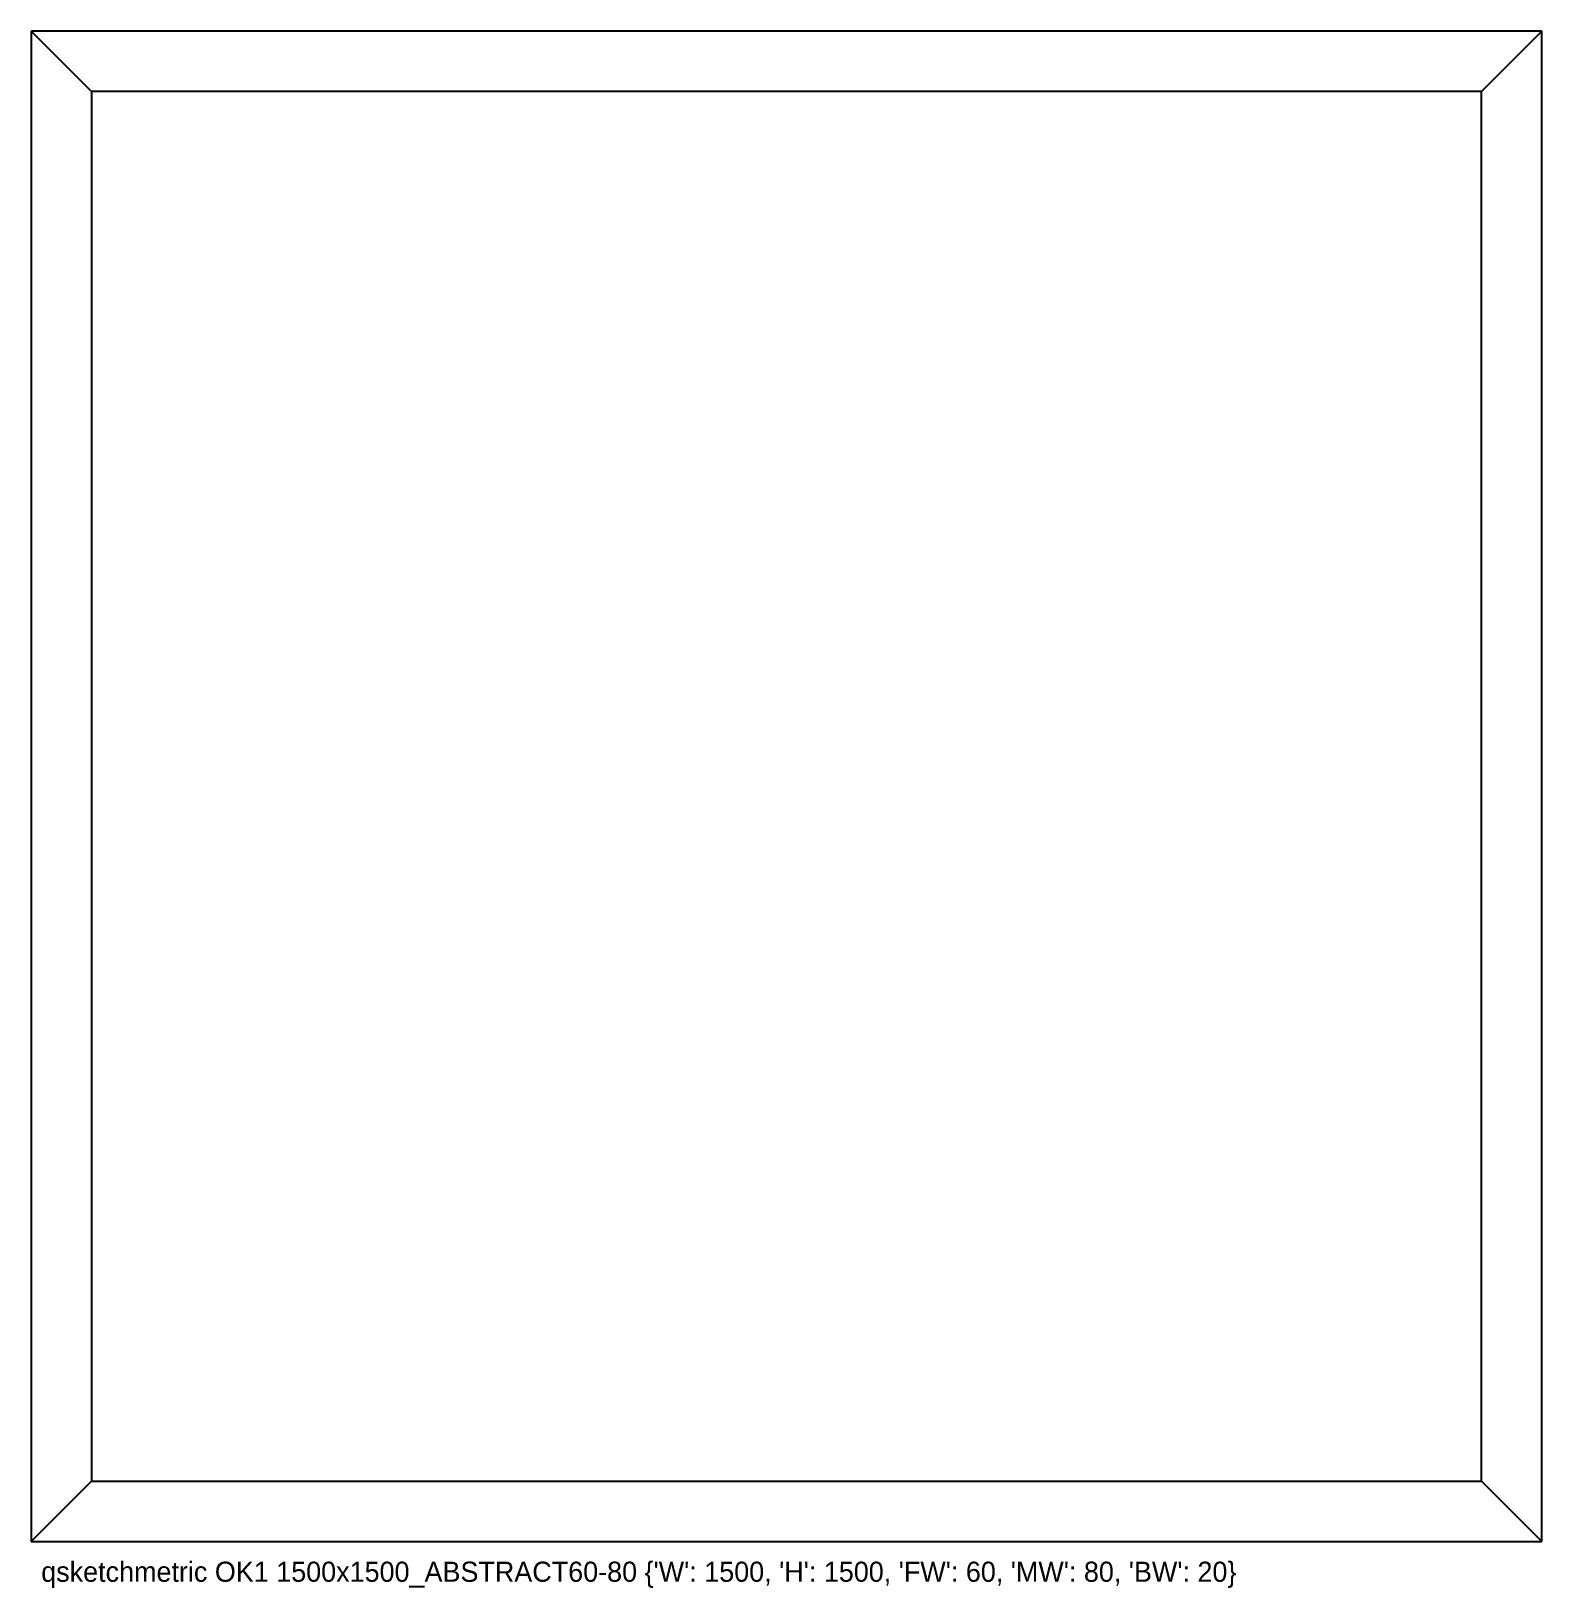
# Model space of a CAD drawing. Header units: metres. Extents: x 0 to 1500, y -46 to 1500.
import ezdxf

# ---------------------------------------------------------------- set-up
doc = ezdxf.new("R2010")
doc.units = ezdxf.units.M
doc.layers.add('Frame', color=7, linetype='Continuous')

msp = doc.modelspace()

# ---------------------------------------------------------------- linework, layer by layer
at = {"layer": 'Frame'}
for p, q in [((1500, 1500), (0, 1500)), ((0, 1500), (0, 0)), ((0, 1500), (60, 1440)), ((1500, 1500), (1440, 1440)), ((1500, 0), (1500, 1500)), ((1440, 1440), (60, 1440)), ((60, 1440), (60, 60)), ((1440, 60), (1440, 1440)), ((0, 0), (60, 60)), ((60, 60), (1440, 60)), ((1500, 0), (1440, 60)), ((0, 0), (1500, 0))]:
    msp.add_line(p, q, dxfattribs=at)

# ---------------------------------------------------------------- texts
msp.add_text("qsketchmetric OK1 1500x1500_ABSTRACT60-80 {'W': 1500, 'H': 1500, 'FW': 60, 'MW': 80, 'BW': 20}", height=20).set_placement((10, -40))

doc.saveas('drawing.dxf')
